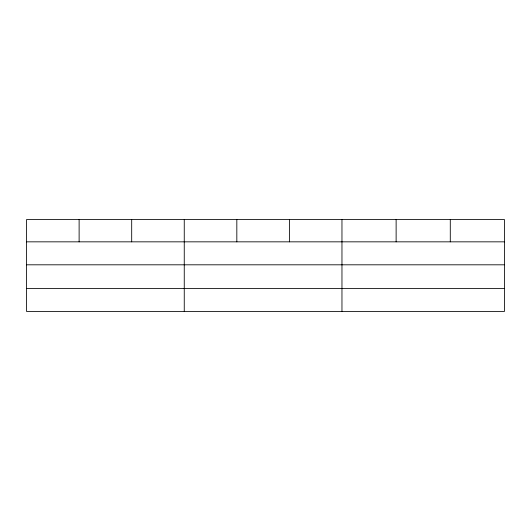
<?xml version="1.0" encoding="UTF-8"?>
<svg xmlns="http://www.w3.org/2000/svg" width="531" height="531" viewBox="0 0 531 531"><rect width="100%" height="100%" fill="white"/><g stroke="black" fill="none" stroke-linecap="round" stroke-linejoin="round"><path stroke-width="0.8" d="M504.45 264.81L504.45 219.549L26.55 219.549L26.55 311.451L504.45 311.451L504.45 264.81L26.55 264.81M26.55 241.837L504.45 241.837M26.55 288.479L504.45 288.479M450.288 219.549L450.288 241.837M396.126 219.549L396.126 241.837M341.964 219.549L341.964 311.451M289.395 219.549L289.395 241.837M236.826 219.549L236.826 241.837M184.257 219.549L184.257 311.451M131.688 219.549L131.688 241.837M79.119 219.549L79.119 241.837"/></g></svg>
